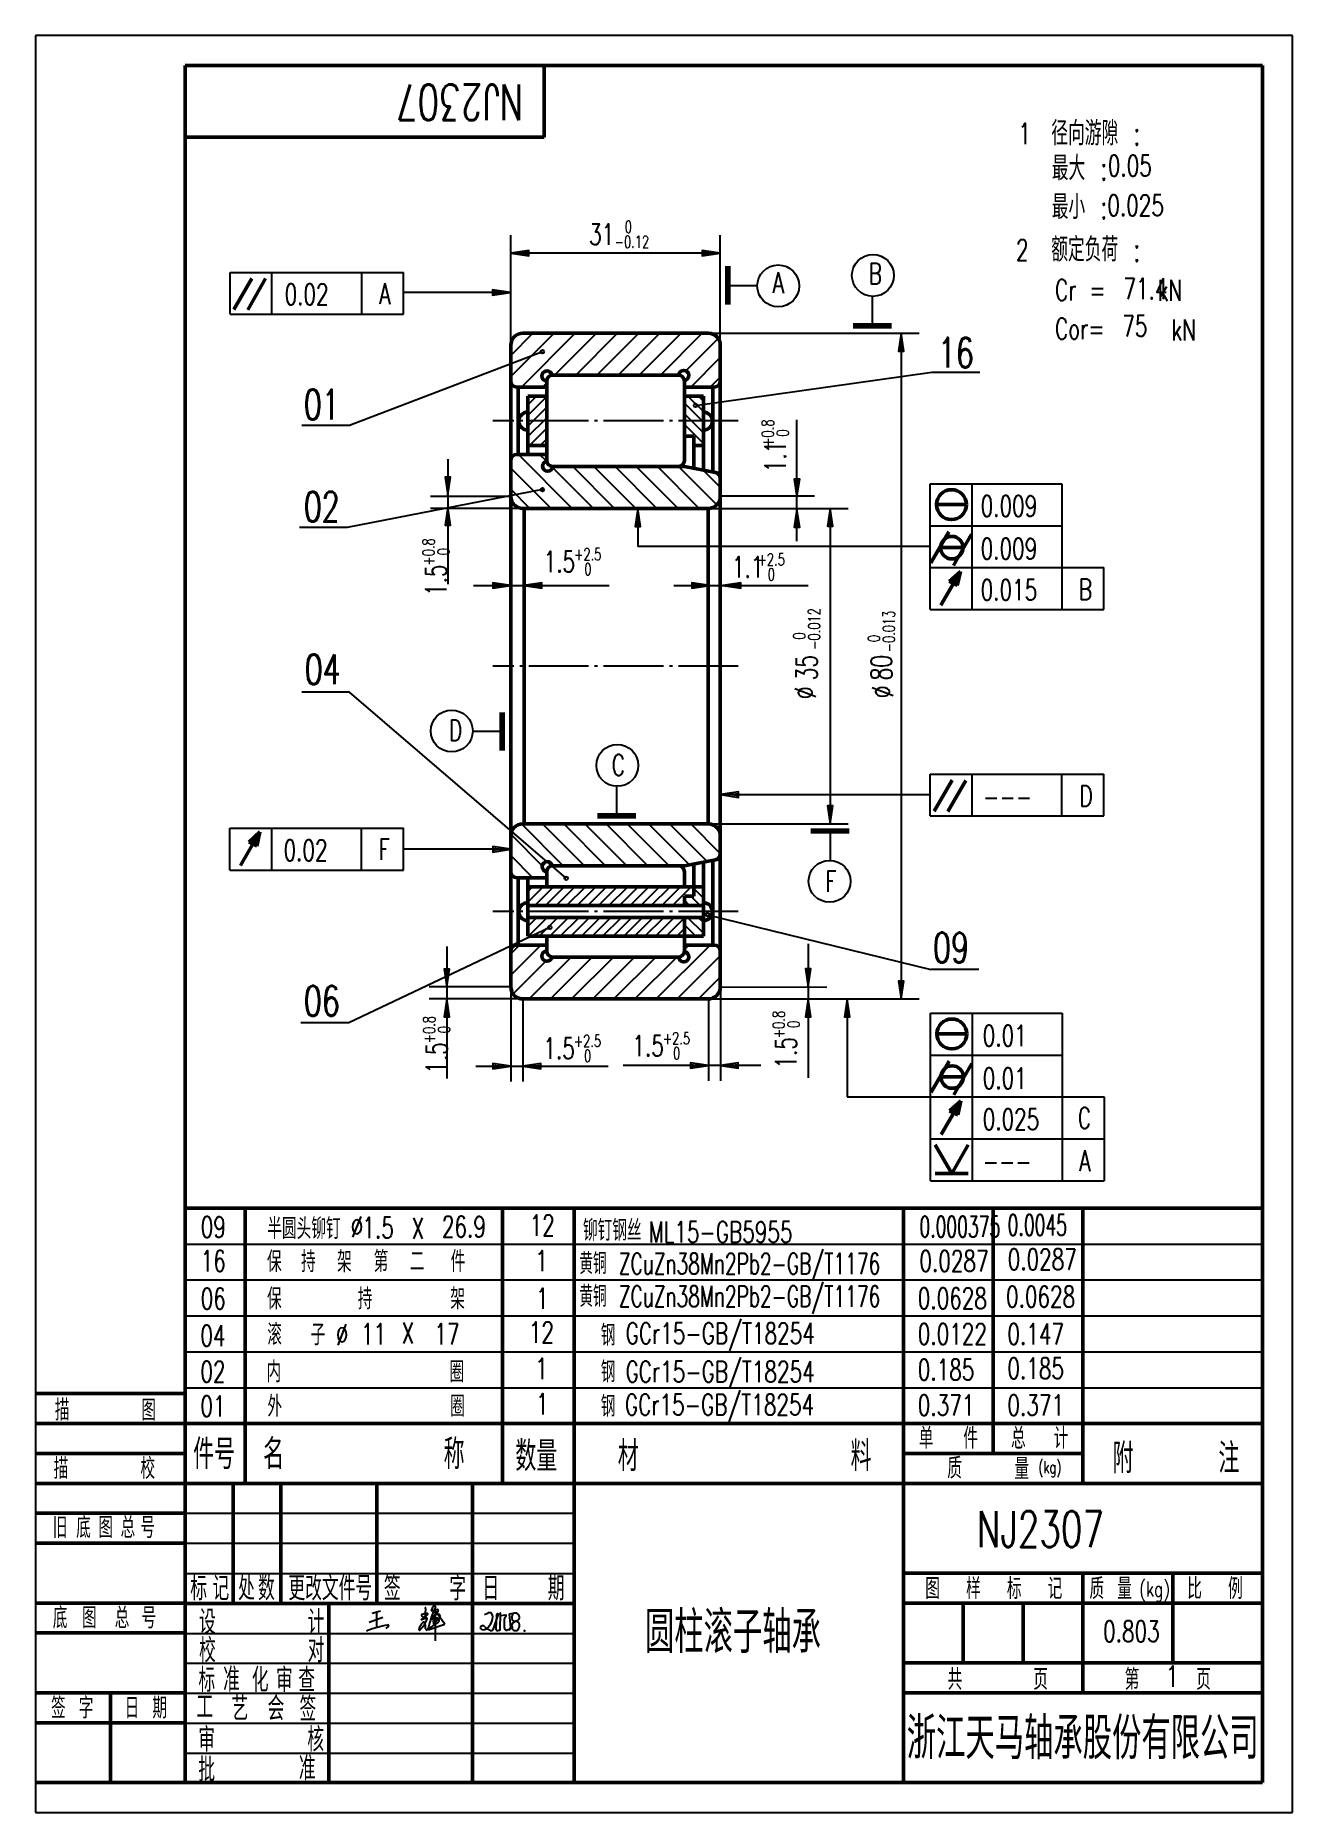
# Model space of a CAD drawing. Extents: x 0 to 210, y 0 to 297.
import ezdxf
from ezdxf.enums import TextEntityAlignment as Align

# ---------------------------------------------------------------- set-up
doc = ezdxf.new("R2010")
doc.units = 0
doc.header["$MEASUREMENT"] = 0
doc.linetypes.add('CENTER', pattern=[12.5, 10, -1, 0.5, -1])
doc.layers.get('0').update_dxf_attribs({"linetype": 'CONTINUOUS'})
doc.layers.get('DEFPOINTS').update_dxf_attribs({"linetype": 'CONTINUOUS'})
doc.layers.add('1', color=7, linetype='CONTINUOUS', lineweight=50)
doc.layers.add('粗实线', color=7, linetype='CONTINUOUS', lineweight=50)
for name, color, linetype in [('2', 7, 'CONTINUOUS'), ('3', 7, 'CENTER'), ('90', 7, 'CONTINUOUS'), ('文字', 7, 'CONTINUOUS')]:
    doc.layers.add(name, color=color, linetype=linetype)
doc.styles.add('HZ', font='txt.shx', dxfattribs={"width": 0.7, "bigfont": 'HZTXT.shx'})
doc.dimstyles.get("Standard").update_dxf_attribs({"dimtxt": 0.18, "dimasz": 0.18, "dimexe": 0.18, "dimexo": 0.0625, "dimgap": 0.09, "dimtad": 0, "dimtih": 1, "dimtoh": 1, "dimdec": 4, "dimzin": 0, "dimdsep": 46, "dimtxsty": 'Standard', "dimcen": 0.09, "dimadec": 0, "dimazin": 0, "dimtfac": 1, "dimtdec": 4, "dimtofl": 0, "dimtmove": 0, "dimatfit": 3, "dimfxl": 0, "dimtolj": 1, "dimtzin": 0, "dimarcsym": 0})

# ---------------------------------------------------------------- blocks, each defined once
blk = doc.blocks.new('BLK', base_point=(1, 0))
for points in [[(0, 0), (1, 0), (0, 0.15), (0, -0.15), (1, 0)], [(0, 0.07), (0.5, 0), (0, -0.07)]]:
    blk.add_lwpolyline(points)
blk = doc.blocks.new('*D4')
at = {"color": 0, "linetype": 'ByBlock'}
for p, q in [((112.4, 247.24), (147.61, 247.24)), ((144.61, 244.24), (144.61, 138.97)), ((112.42, 135.97), (147.61, 135.97))]:
    blk.add_line(p, q, dxfattribs=at)
at = {"layer": 'DEFPOINTS', "color": 0, "linetype": 'ByBlock'}
for p in [(112.4, 247.24), (112.42, 135.97), (144.61, 135.97)]:
    blk.add_point(p, dxfattribs=at)
at = {"color": 0, "linetype": 'ByBlock', "xscale": 3, "yscale": 3, "zscale": 3}
for p, rotation in [((144.61, 247.24), 90), ((144.61, 135.97), 270)]:
    blk.add_blockref('BLK', p, dxfattribs=dict(at, rotation=rotation))
blk = doc.blocks.new('*D2')
at = {"color": 0, "linetype": 'ByBlock'}
for p, q in [((112.4, 214.97), (135.75, 214.97)), ((132.75, 211.97), (132.75, 165.24)), ((112.4, 162.24), (135.75, 162.24))]:
    blk.add_line(p, q, dxfattribs=at)
at = {"layer": 'DEFPOINTS', "color": 0, "linetype": 'ByBlock'}
for p in [(112.4, 214.97), (112.4, 162.24), (132.75, 162.24)]:
    blk.add_point(p, dxfattribs=at)
at = {"color": 0, "linetype": 'ByBlock', "xscale": 3, "yscale": 3, "zscale": 3}
for p, rotation in [((132.75, 214.97), 90), ((132.75, 162.24), 270)]:
    blk.add_blockref('BLK', p, dxfattribs=dict(at, rotation=rotation))
blk = doc.blocks.new('*D3')
at = {"color": 0, "linetype": 'ByBlock'}
for p, q in [((79.4, 245.24), (79.4, 263.62)), ((114.4, 245.24), (114.4, 263.62)), ((111.4, 260.62), (82.4, 260.62))]:
    blk.add_line(p, q, dxfattribs=at)
at = {"layer": 'DEFPOINTS', "color": 0, "linetype": 'ByBlock'}
for p in [(79.4, 260.62), (79.4, 245.24), (114.4, 245.24)]:
    blk.add_point(p, dxfattribs=at)
at = {"color": 0, "linetype": 'ByBlock', "xscale": 3, "yscale": 3, "zscale": 3, "rotation": 180}
blk.add_blockref('BLK', (79.4, 260.62), dxfattribs=at)
at = {"color": 0, "linetype": 'ByBlock', "xscale": 3, "yscale": 3, "zscale": 3}
blk.add_blockref('BLK', (114.4, 260.62), dxfattribs=at)
blk = doc.blocks.new('A$C67A75576')
at = {"layer": '1'}
for centre, start, end in [((1.5, 1.5), 90, 270), ((30.85, 1.5), 270, 90)]:
    blk.add_arc(centre, 1.5, start, end, dxfattribs=at)

msp = doc.modelspace()

# ---------------------------------------------------------------- linework, layer by layer
for p, q in [((56.25239, 33.30824), (57.60787, 33.69614)), ((56.94042, 33.5674), (56.96532, 30.88434)), ((65.53326, 33.12282), (64.38089, 32.2234)), ((65.01744, 32.45374), (64.52356, 32.84861)), ((65.16933, 34.10059), (65.01744, 32.45374)), ((66.34515, 34.33799), (66.10761, 33.70888)), ((66.10761, 33.70888), (66.34515, 33.76823)), ((67.29346, 33.77072), (66.34941, 32.34408)), ((68.40533, 31.49683), (66.77183, 33.70449)), ((66.77183, 33.70449), (66.77379, 32.30241)), ((67.21856, 33.68004), (67.21856, 33.68004)), ((75.03202, 33.10241), (75.57424, 33.31917)), ((76.4583, 30.51039), (77.33584, 33.14146)), ((77.01955, 32.95608), (76.89179, 30.71252)), ((77.01955, 32.90136), (77.11081, 33.15672)), ((77.0743, 33.06552), (77.01955, 32.95608)), ((77.33584, 33.14146), (77.18958, 33.19018)), ((77.54883, 33.22968), (77.54883, 33.0108)), ((77.54883, 33.0108), (77.65834, 32.90136)), ((77.64009, 30.63956), (77.69484, 33.26616)), ((77.65834, 32.90136), (78.55264, 33.02904)), ((78.57089, 32.77368), (78.35188, 32.42711)), ((79.19143, 33.17496), (80.06259, 33.34928)), ((79.39219, 30.89492), (79.19143, 33.17496)), ((25, 29.93306), (89.99995, 29.93306)), ((55.30931, 30.33959), (55.44544, 30.3893)), ((55.75446, 31.82772), (58.04083, 32.66261)), ((58.97862, 31.13836), (58.50107, 30.76716)), ((64.38089, 32.2234), (65.24791, 32.54149)), ((65.74437, 30.57478), (68.40533, 31.49683)), ((66.34941, 32.34408), (66.28185, 32.31032)), ((66.77379, 32.30241), (66.77272, 28.66897)), ((78.29713, 32.13526), (78.27887, 31.25973)), ((79.26443, 30.6578), (79.39219, 30.89492)), ((79.63865, 31.08264), (79.61862, 30.84732)), ((79.8698, 31.82999), (80.20718, 32.00473)), ((80.0346, 31.83438), (79.8698, 31.83438)), ((79.88664, 31.70164), (79.8698, 31.82999)), ((80.18117, 31.94357), (80.20718, 32.00056)), ((81.54582, 30.49363), (81.81958, 30.32947)), ((25, 24.93306), (89.99995, 24.93306)), ((25, 19.93306), (89.99995, 19.93306)), ((25, 14.93306), (89.99995, 14.93306)), ((25, 9.93306), (89.99995, 9.93306))]:
    msp.add_line(p, q)
for centre, radius, start, end in [((64.61478, 32.96269), 0.14607, 108.9005078, 231.3566021), ((65.93555, 29.10515), 4.22345, 98.0146679, 108.9005078), ((65.01256, 34.07729), 0.15849, 8.4525573, 77.0172827), ((65.36952, 33.12519), 0.16376, 359.1714359, 98.0146679), ((84.67697, 26.35982), 19.57483, 155.9855785, 167.0616906), ((67.58282, 31.36326), 1.84234, 97.9202994, 142.0603178), ((66.61833, 34.21483), 0.29965, 104.5678325, 155.7329048), ((65.78256, 36.71279), 2.99782, 280.8166613, 287.7523891), ((66.6425, 34.37688), 0.16213, 341.7540804, 127.8769993), ((66.33086, 36.41354), 2.58187, 278.1438691, 288.0077035), ((67.15209, 33.81211), 0.14785, 296.7181922, 98.9713927), ((67.18088, 32.76447), 0.44869, 315.4460481, 70.7292572), ((75.83847, 32.84384), 0.54383, 16.1691007, 119.0694681), ((74.43716, 32.6786), 1.94953, 332.460007, 9.3488615), ((77.16013, 33.10178), 0.09318, 71.5750642, 202.902758), ((77.5646, 33.26535), 0.039, 246.154342, 1.1941956), ((77.64921, 33.26712), 0.04564, 358.8058044, 181.1941956), ((78.56223, 32.96189), 0.06783, 339.2267202, 98.1253977), ((80.61717, 32.18239), 2.12999, 159.2267202, 163.8830539), ((80.371, 32.60257), 0.81759, 126.6989745, 249.9814717), ((80.18718, 32.50462), 0.81279, 70.3740262, 112.022584), ((80.06105, 32.58712), 0.79113, 341.2844619, 59.7018298), ((63.55492, 8.07236), 23.74467, 101.5909492, 109.9700076), ((58.87394, 31.22818), 0.13793, 319.371577, 130.6622652), ((66.4034, 30.01568), 2.42292, 137.0124048, 164.1275062), ((63.71499, 30.60448), 0.36541, 348.9199235, 11.6616905), ((64.13681, 30.53318), 0.06322, 179.0259282, 317.3946354), ((61.34162, 33.7492), 4.3238, 311.0887327, 341.1893868), ((64.84242, 31.54119), 0.24637, 50.3483882, 149.0956111), ((62.58744, 30.82861), 2.57541, 357.3547718, 20.5080306), ((65.47605, 30.7581), 0.31961, 188.7008982, 224.456308), ((65.29933, 32.40135), 0.14927, 25.1165159, 110.1466896), ((65.35815, 30.64242), 0.15444, 224.456308, 309.5217625), ((65.3175, 32.40987), 0.1292, 334.8834841, 25.1165159), ((65.1786, 30.86007), 0.4366, 309.5217625, 344.3994333), ((78.74901, 13.03154), 21.95004, 121.6827134, 126.7739565), ((65.70067, 30.67921), 0.11321, 215.420078, 292.7068906), ((66.22686, 32.42036), 0.12301, 142.0603178, 296.5518119), ((66.95664, 31.81712), 0.55875, 146.2303749, 188.9941729), ((66.5592, 31.83381), 0.18621, 213.9675398, 354.8577194), ((67.06243, 31.87625), 0.62325, 92.3396666, 156.205066), ((42.34626, 61.74249), 38.611, 309.1906386, 310.6533732), ((67.01367, 32.07788), 0.42174, 299.3725836, 86.8302727), ((74.72877, 30.76689), 0.43642, 39.2816282, 162.217783), ((74.71849, 30.99032), 0.41519, 192.5394353, 247.1048652), ((74.85837, 31.32154), 0.77474, 247.1048652, 312.8995645), ((77.02102, 33.01792), 2.77837, 225.2955946, 244.4912331), ((72.80782, 33.52822), 3.78708, 312.8995645, 332.460007), ((76.14141, 30.9575), 0.54802, 234.6730877, 305.3269123), ((77.17444, 30.69642), 0.28311, 176.7408638, 283.0907307), ((62.69795, 92.95106), 64.19874, 283.0907307, 283.3751901), ((77.52048, 30.61286), 0.12255, 283.3751901, 12.5835602), ((79.63161, 31.23153), 1.35303, 178.8058266, 208.5522016), ((78.69184, 32.21227), 0.40216, 147.7091488, 191.0392829), ((78.68292, 30.71531), 0.27298, 208.5522016, 288.9694749), ((79.42965, 28.54287), 2.02421, 97.8002648, 108.9694749), ((79.13754, 30.67526), 0.12809, 277.8002648, 352.1658628), ((80.29128, 31.2233), 0.68974, 41.1882349, 195.3508845), ((80.14553, 30.91615), 0.53352, 161.8165184, 240.4493659), ((80.18718, 31.20551), 0.81279, 247.977416, 289.6259738), ((80.17866, 32.77503), 0.77083, 272.1199671, 325.0328892), ((79.81541, 31.29071), 1.06748, 307.1571451, 21.2451227)]:
    msp.add_arc(centre, radius, start, end)
at = {"layer": '1'}
for p, q in [((25, 292), (25, 5)), ((205, 292), (25, 292)), ((85, 280), (85, 292)), ((205, 5), (205, 292)), ((25, 280), (85, 280)), ((115.50856, 252.0402), (115.50856, 258.4402)), ((115.80856, 252.0402), (115.80856, 258.4402)), ((33.13615, 251.21145), (36.13615, 256.4076)), ((35.44561, 251.17109), (38.44561, 256.36725)), ((112.40409, 247.23661), (81.40409, 247.23661)), ((143.01981, 248.62944), (136.61981, 248.62944)), ((143.01981, 248.32944), (136.61981, 248.32944)), ((79.40415, 245.25121), (79.40415, 137.97443)), ((114.40415, 245.23661), (114.40415, 137.97449)), ((80.40409, 238.23661), (85.40409, 238.23661)), ((80.65749, 226.97443), (80.65749, 238.23661)), ((85.40409, 239.23661), (85.40409, 225.97443)), ((107.40409, 240.23661), (86.40409, 240.23661)), ((108.40409, 225.97443), (108.40409, 239.23661)), ((113.40409, 238.23661), (108.40409, 238.23661)), ((113.15069, 238.23661), (113.15069, 224.07364)), ((82.2306, 236.73661), (82.2306, 226.97443)), ((82.2306, 236.73661), (85.40409, 236.73661)), ((108.40409, 236.73661), (111.57758, 236.73661)), ((111.57758, 236.73661), (111.57758, 224.37218)), ((108.40409, 230.04894), (109.97519, 230.04894)), ((109.97519, 230.04894), (109.97519, 224.67627)), ((85.40409, 226.97443), (80.39735, 226.97443)), ((82.2306, 228.47443), (85.40409, 228.47443)), ((109.97519, 228.47443), (111.57758, 228.47443)), ((108.40409, 224.97443), (86.40409, 224.97443)), ((108.40409, 224.97443), (113.59054, 223.99017)), ((112.40409, 217.97443), (81.40409, 217.97443)), ((81.64494, 217.97443), (81.64494, 165.23661)), ((112.40415, 217.97443), (112.40415, 165.23661)), ((150.49489, 218.59371), (155.49489, 218.59371)), ((150.64608, 218.59371), (150.64608, 218.59371)), ((149.5826, 208.85806), (152.5826, 214.05421)), ((151.29159, 211.42702), (155.02953, 211.42702)), ((153.36322, 208.44239), (156.36322, 213.63854)), ((151.26157, 201.79399), (154.51157, 207.42316)), ((154.51157, 207.42316), (152.62612, 205.7234)), ((152.62612, 205.7234), (154.00872, 205.06458)), ((153.90364, 206.40498), (153.04797, 205.56499)), ((153.93366, 206.44072), (153.67846, 205.26117)), ((154.51157, 207.42316), (154.00872, 205.06458)), ((77.81161, 183.87354), (77.81161, 177.47354)), ((78.11161, 183.87354), (78.11161, 177.47354)), ((150.12555, 167.34287), (153.12555, 172.53903)), ((152.43501, 167.30252), (155.43501, 172.49867)), ((100.31127, 166.73644), (93.91127, 166.73644)), ((100.31127, 166.43644), (93.91127, 166.43644)), ((34.24431, 158.25185), (37.49431, 163.88101)), ((37.49431, 163.88101), (35.60886, 162.18125)), ((37.49431, 163.88101), (36.99146, 161.52243)), ((112.40409, 165.23661), (81.40409, 165.23661)), ((129.54931, 164.20577), (135.94931, 164.20577)), ((129.54931, 163.90577), (135.94931, 163.90577)), ((35.60886, 162.18125), (36.99146, 161.52243)), ((36.88638, 162.86283), (36.03071, 162.02285)), ((36.9164, 162.89858), (36.6612, 161.71902)), ((108.40409, 158.23661), (86.40409, 158.23661)), ((108.40409, 158.23661), (113.59054, 159.22087)), ((109.97519, 153.1621), (109.97519, 158.53476)), ((111.57758, 146.47443), (111.57758, 158.83886)), ((113.15069, 144.97443), (113.15069, 159.1374)), ((85.40409, 156.23661), (80.40993, 156.23661)), ((80.65749, 156.23661), (80.65749, 144.97443)), ((82.2306, 146.47443), (82.2306, 156.23661)), ((82.2306, 154.73661), (111.57758, 154.73661)), ((85.40409, 154.73661), (85.40409, 157.23661)), ((108.40409, 157.23661), (108.40409, 154.73661)), ((111.57758, 151.60552), (82.2306, 151.60552)), ((108.40409, 153.1621), (108.40409, 151.60552)), ((108.40409, 153.1621), (109.97519, 153.1621)), ((111.57758, 149.60552), (82.2306, 149.60552)), ((108.40409, 149.60552), (108.40409, 143.86419)), ((82.2306, 146.47443), (111.57758, 146.47443)), ((85.40409, 143.97443), (85.40409, 146.47443)), ((80.40409, 144.97443), (85.40409, 144.97443)), ((107.40409, 142.97443), (86.40409, 142.97443)), ((113.40409, 144.97443), (108.40409, 144.97443)), ((112.40409, 135.97443), (81.40409, 135.97443)), ((150.55666, 130.11796), (155.55666, 130.11796)), ((150.70785, 130.11796), (150.70785, 130.11796)), ((149.64437, 120.38231), (152.64437, 125.57846)), ((153.42498, 119.96664), (156.42498, 125.16279)), ((151.35336, 122.95127), (155.09129, 122.95127)), ((151.32333, 113.31824), (154.57333, 118.94741)), ((154.57333, 118.94741), (152.68789, 117.24765)), ((154.57333, 118.94741), (154.07049, 116.58882)), ((152.68789, 117.24765), (154.07049, 116.58882)), ((153.96541, 117.92923), (153.10974, 117.08924)), ((153.99543, 117.96497), (153.74023, 116.78542)), ((151.32333, 113.31824), (151.32333, 113.31824)), ((153.08256, 106.81866), (150.33256, 111.5818)), ((153.08256, 106.81866), (155.83256, 111.5818)), ((150.33256, 106.81866), (155.83256, 106.81866)), ((25, 101), (205, 101)), ((35, 101), (35, 55)), ((78, 101), (78, 55)), ((90, 101), (90, 55)), ((145, 101), (145, 5)), ((160, 101), (160, 60)), ((175, 101), (175, 55)), ((0, 70), (25, 70)), ((0, 65), (25, 65)), ((25, 65), (205, 65)), ((0, 60), (25, 60)), ((145, 60), (175, 60)), ((0, 55), (25, 55)), ((25, 55), (205, 55)), ((33, 55), (33, 35)), ((41, 55), (41, 34.93306)), ((57, 55), (57, 35)), ((73, 55), (73, 35)), ((89.9811, 55), (89.9811, 5)), ((0, 50), (25, 50)), ((0, 45), (25, 45)), ((145, 40), (205, 40)), ((175, 40), (175, 20)), ((190, 40), (190, 25)), ((0, 35), (25, 35)), ((145, 35), (205, 35)), ((155, 35), (155, 25)), ((165, 35), (165, 25)), ((0, 30), (25, 30)), ((145, 25), (205, 25)), ((0, 20), (25, 20)), ((12.5, 20), (12.5, 5)), ((145, 20), (205, 20)), ((0, 15), (25, 15)), ((0, 5), (205, 5))]:
    msp.add_line(p, q, dxfattribs=at)
for centre, radius in [((153.03296, 218.59371), 2.5), ((153.10051, 211.40021), 1.87837), ((153.09473, 130.11796), 2.5), ((153.16228, 122.92446), 1.87837)]:
    msp.add_circle(centre, radius, dxfattribs=at)
for centre, radius, start, end in [((81.40409, 245.23661), 2, 90, 180), ((112.40409, 245.23661), 2, 0, 90), ((85.44986, 240.08335), 0.84797, 6.1570829, 266.9060508), ((108.30712, 240.18926), 0.84797, 276.1570829, 176.9060508), ((80.40409, 239.23661), 1, 180, 270), ((86.40409, 239.23661), 1, 90, 180), ((107.40409, 239.23661), 1, 0, 90), ((113.40409, 239.23661), 1, 270, 0), ((80.39735, 225.97443), 1, 90, 180), ((85.55736, 225.02019), 0.84797, 96.1570829, 356.9060508), ((86.40409, 225.97443), 1, 180, 270), ((107.40409, 225.97443), 1, 270, 0), ((113.40409, 223.0077), 1, 0, 79.2544537), ((81.40409, 219.97443), 2, 180, 270), ((112.40409, 219.97443), 2, 270, 0), ((81.40409, 163.23661), 2, 90, 180), ((112.40409, 163.23661), 2, 0, 90), ((85.49504, 158.07969), 0.84797, 3.0939492, 263.8429171), ((86.40409, 157.23661), 1, 90, 180), ((107.40409, 157.23661), 1, 0, 90), ((113.40409, 160.20333), 1, 280.7455463, 360), ((80.40993, 157.23661), 1, 180, 270), ((80.40409, 143.97443), 1, 90, 180), ((85.44986, 143.12769), 0.84797, 93.0939492, 353.8429171), ((86.40409, 143.97443), 1, 180, 270), ((107.40409, 143.97443), 1, 270, 0), ((108.30712, 143.02178), 0.84797, 183.0939492, 83.8429171), ((113.40409, 143.97443), 1, 0, 90), ((81.40409, 137.97443), 2, 180, 270), ((112.40409, 137.97443), 2, 270, 0)]:
    msp.add_arc(centre, radius, start, end, dxfattribs=at)
at = {"layer": '2'}
for p, q in [((0, 297), (0, 0)), ((210, 297), (0, 297)), ((210, 0), (210, 297)), ((32.48829, 250.42047), (32.48829, 257.42047)), ((32.48829, 257.42047), (61.48829, 257.42047)), ((39.48829, 250.42047), (39.48829, 257.42047)), ((54.48829, 250.42047), (54.48829, 257.42047)), ((61.48829, 250.42047), (61.48829, 257.42047)), ((76.47241, 254.04849), (61.48829, 254.04849)), ((115.50856, 255.2402), (120.50856, 255.2402)), ((139.81981, 248.32944), (139.81981, 253.32944)), ((32.48829, 250.42047), (61.48829, 250.42047)), ((79.40409, 243.53121), (83.10949, 247.23661)), ((79.40415, 239.99573), (86.64502, 247.23661)), ((81.18056, 238.23661), (90.18056, 247.23661)), ((86.71609, 240.23661), (93.71609, 247.23661)), ((90.25162, 240.23661), (97.25162, 247.23661)), ((93.78716, 240.23661), (100.78716, 247.23661)), ((97.32269, 240.23661), (104.32269, 247.23661)), ((100.85822, 240.23661), (107.85822, 247.23661)), ((104.39376, 240.23661), (111.39376, 247.23661)), ((84.6815, 244.14738), (52.48122, 231.79781)), ((108.65519, 240.9625), (114.05631, 246.36363)), ((109.46483, 238.23661), (114.40409, 243.17588)), ((110.26159, 235.17729), (149.75761, 240.73883)), ((149.75761, 240.73883), (157.75761, 240.73883)), ((84.71609, 238.23661), (85.40409, 238.92461)), ((112.78357, 238.26832), (114.40415, 239.8848)), ((82.2306, 235.25856), (83.70865, 236.73661)), ((82.2306, 233.49079), (85.40409, 236.66428)), ((82.2306, 231.72303), (85.40409, 234.89652)), ((111.57758, 232.36921), (108.40409, 235.5427)), ((111.57758, 234.13697), (108.97795, 236.73661)), ((111.57758, 235.90474), (110.74571, 236.73661)), ((52.48122, 231.79781), (44.48122, 231.79781)), ((82.2306, 229.95526), (85.40409, 233.12875)), ((111.57758, 230.60144), (108.40409, 233.77493)), ((111.57758, 228.83367), (108.40409, 232.00716)), ((82.51754, 228.47443), (85.40409, 231.36098)), ((84.2853, 228.47443), (85.40409, 229.59322)), ((89.67671, 217.97443), (80.67671, 226.97443)), ((85.34542, 225.84125), (84.21225, 226.97443)), ((86.14118, 217.97443), (79.40415, 224.71146)), ((93.21225, 217.97443), (86.37842, 224.80826)), ((96.74778, 217.97443), (89.74778, 224.97443)), ((100.28331, 217.97443), (93.28331, 224.97443)), ((103.81885, 217.97443), (96.81885, 224.97443)), ((107.35438, 217.97443), (100.35438, 224.97443)), ((110.88992, 217.97443), (103.88992, 224.97443)), ((113.82894, 218.57093), (107.56108, 224.83879)), ((114.40409, 221.53132), (111.55987, 224.37554)), ((84.6815, 221.09579), (52.09091, 214.75122)), ((82.60564, 217.97443), (79.40409, 221.17598)), ((149.49017, 222.06124), (171.49017, 222.06124)), ((149.49017, 201.06124), (149.49017, 222.06124)), ((156.49017, 201.06124), (156.49017, 222.06124)), ((171.49017, 222.06124), (171.49017, 201.06124)), ((52.09091, 214.75122), (44.09091, 214.75122)), ((100.60901, 215.16478), (100.60901, 211.60574)), ((149.49017, 215.06124), (171.49017, 215.06124)), ((149.49017, 211.60574), (100.60901, 211.60574)), ((149.49017, 208.06124), (178.49017, 208.06124)), ((178.49017, 201.06124), (178.49017, 208.06124)), ((149.49017, 201.06124), (178.49017, 201.06124)), ((52.48122, 187.26069), (44.48122, 187.26069)), ((88.65802, 156.13334), (52.48122, 187.26069)), ((78.11161, 180.67354), (73.11161, 180.67354)), ((149.47769, 173.55189), (178.47769, 173.55189)), ((149.47769, 166.55189), (149.47769, 173.55189)), ((156.47769, 166.55189), (156.47769, 173.55189)), ((171.47769, 166.55189), (171.47769, 173.55189)), ((178.47769, 166.55189), (178.47769, 173.55189)), ((97.11127, 166.43644), (97.11127, 171.43644)), ((117.43638, 170.11807), (149.47769, 170.11807)), ((149.47769, 166.55189), (178.47769, 166.55189)), ((32.47291, 157.51909), (32.47291, 164.51909)), ((32.47291, 164.51909), (61.47291, 164.51909)), ((39.47291, 157.51909), (39.47291, 164.51909)), ((54.47291, 157.51909), (54.47291, 164.51909)), ((61.47291, 157.51909), (61.47291, 164.51909)), ((88.1797, 158.23661), (81.19107, 165.22523)), ((91.71523, 158.23661), (84.71523, 165.23661)), ((95.25076, 158.23661), (88.25076, 165.23661)), ((98.7863, 158.23661), (91.7863, 165.23661)), ((102.32183, 158.23661), (95.32183, 165.23661)), ((105.85737, 158.23661), (98.85737, 165.23661)), ((109.23518, 158.39433), (102.3929, 165.23661)), ((112.20678, 158.95827), (105.92843, 165.23661)), ((114.40415, 160.29643), (109.46397, 165.23661)), ((132.74931, 164.20577), (132.74931, 159.20577)), ((76.54747, 160.98288), (61.48829, 160.98288)), ((84.65905, 158.22172), (79.66191, 163.21886)), ((32.47291, 157.51909), (61.47291, 157.51909)), ((83.10863, 156.23661), (79.40415, 159.94109)), ((82.2306, 152.17351), (84.7937, 154.73661)), ((82.2306, 153.94128), (83.02593, 154.73661)), ((83.43037, 151.60552), (86.56146, 154.73661)), ((85.19814, 151.60552), (88.32923, 154.73661)), ((86.96591, 151.60552), (90.097, 154.73661)), ((88.73367, 151.60552), (91.86477, 154.73661)), ((90.50144, 151.60552), (93.63253, 154.73661)), ((92.26921, 151.60552), (95.4003, 154.73661)), ((94.03697, 151.60552), (97.16807, 154.73661)), ((95.80474, 151.60552), (98.93583, 154.73661)), ((97.57251, 151.60552), (100.7036, 154.73661)), ((99.34028, 151.60552), (102.47137, 154.73661)), ((101.10804, 151.60552), (104.23913, 154.73661)), ((102.87581, 151.60552), (106.0069, 154.73661)), ((104.64358, 151.60552), (107.77467, 154.73661)), ((106.41134, 151.60552), (109.54244, 154.73661)), ((109.25622, 151.60552), (108.40409, 152.45765)), ((111.02399, 151.60552), (109.46741, 153.1621)), ((111.57758, 152.81969), (109.97519, 154.42209)), ((82.2306, 148.10245), (83.73367, 149.60552)), ((82.37035, 146.47443), (85.50144, 149.60552)), ((84.13812, 146.47443), (87.26921, 149.60552)), ((85.90588, 146.47443), (89.03697, 149.60552)), ((87.67365, 146.47443), (90.80474, 149.60552)), ((89.44142, 146.47443), (92.57251, 149.60552)), ((91.20918, 146.47443), (94.34028, 149.60552)), ((92.97695, 146.47443), (96.10804, 149.60552)), ((94.74472, 146.47443), (97.87581, 149.60552)), ((96.51248, 146.47443), (99.64358, 149.60552)), ((98.28025, 146.47443), (101.41134, 149.60552)), ((100.04802, 146.47443), (103.17911, 149.60552)), ((101.81579, 146.47443), (104.94688, 149.60552)), ((103.58355, 146.47443), (106.71464, 149.60552)), ((105.35132, 146.47443), (108.40409, 149.5272)), ((111.57758, 146.98086), (108.95292, 149.60552)), ((111.57758, 148.74863), (110.72069, 149.60552)), ((112.28818, 150.05153), (149.60749, 140.88401)), ((85.92748, 147.92476), (52.34611, 131.96586)), ((107.11909, 146.47443), (108.40409, 147.75943)), ((110.31625, 146.47443), (108.40409, 148.38658)), ((79.40415, 143.50822), (80.87035, 144.97443)), ((79.40415, 139.97269), (84.40588, 144.97443)), ((82.47695, 135.97443), (89.47695, 142.97443)), ((86.01248, 135.97443), (93.01248, 142.97443)), ((89.54802, 135.97443), (96.54802, 142.97443)), ((93.08355, 135.97443), (100.08355, 142.97443)), ((96.61909, 135.97443), (103.61909, 142.97443)), ((100.15462, 135.97443), (107.15462, 142.97443)), ((103.69015, 135.97443), (112.69015, 144.97443)), ((107.22569, 135.97443), (114.40415, 143.15288)), ((108.40409, 144.2239), (109.15462, 144.97443)), ((79.77759, 136.8106), (85.26672, 142.29973)), ((110.76122, 135.97443), (114.40415, 139.61735)), ((157.60749, 140.88401), (149.60749, 140.88401)), ((114.40415, 137.97449), (132.20883, 137.96962)), ((135.62501, 135.96236), (135.62501, 119.58549)), ((135.62501, 135.96236), (135.62501, 135.96236)), ((52.34611, 131.96586), (44.34611, 131.96586)), ((149.55194, 133.58549), (171.55194, 133.58549)), ((149.55194, 105.58549), (149.55194, 133.58549)), ((156.55194, 105.58549), (156.55194, 133.58549)), ((171.55194, 133.58549), (171.55194, 105.58549)), ((149.55194, 126.58549), (171.55194, 126.58549)), ((135.62501, 119.58549), (178.55194, 119.58549)), ((178.55194, 119.58549), (178.55194, 105.58549)), ((149.55194, 112.58549), (178.55194, 112.58549)), ((149.55194, 105.58549), (178.55194, 105.58549)), ((25, 95), (205, 95)), ((25, 89), (205, 89)), ((25, 83), (205, 83)), ((25, 77), (205, 77)), ((25, 71), (205, 71)), ((25, 50), (89.9811, 50)), ((25, 45), (89.9811, 45)), ((25, 39.93306), (89.99995, 39.93306)), ((0, 0), (210, 0))]:
    msp.add_line(p, q, dxfattribs=at)
at = {"layer": '2', "linetype": 'ByBlock'}
for p, q in [((127.22074, 212.4636), (127.22074, 232.7546)), ((68.87409, 226.18932), (68.87409, 205.27904)), ((79.40415, 219.97443), (65.97681, 219.97443)), ((114.44988, 220.05922), (130.11801, 220.05922)), ((81.64494, 217.97443), (65.97681, 217.97443)), ((73.18247, 205.06894), (95.85027, 205.06894)), ((106.65876, 205.06894), (129.10139, 205.06894)), ((68.73809, 144.72525), (68.73809, 122.68903)), ((129.08334, 145.17205), (129.08334, 122.76625)), ((79.40415, 137.97443), (65.73809, 137.97443)), ((79.40415, 137.97443), (79.40415, 122.18861)), ((114.41734, 137.97448), (114.41734, 122.29488)), ((81.40409, 135.97443), (65.73809, 135.97443)), ((81.40409, 135.97443), (81.40409, 122.18861)), ((112.41739, 135.97447), (112.41739, 122.29488)), ((121.17516, 124.8284), (98.17711, 124.8284)), ((73.55777, 124.72213), (95.65223, 124.72213))]:
    msp.add_line(p, q, dxfattribs=at)
at = {"layer": '2'}
for centre, radius in [((124.08297, 255.15013), 3.5), ((139.90988, 256.90385), 3.5), ((84.6815, 244.14738), 0.3), ((110.26159, 235.17729), 0.3), ((84.6815, 221.09579), 0.3), ((69.5372, 180.76361), 3.5), ((97.20134, 175.01084), 3.5), ((132.65924, 155.63136), 3.5), ((88.65802, 156.13334), 0.3), ((112.28818, 150.05153), 0.3), ((85.92748, 147.92476), 0.3)]:
    msp.add_circle(centre, radius, dxfattribs=at)
at = {"layer": '3'}
for p, q in [((117.40409, 232.60552), (76.40409, 232.60552)), ((117.40415, 191.60552), (76.40415, 191.60552)), ((117.40409, 150.60552), (76.40409, 150.60552))]:
    msp.add_line(p, q, dxfattribs=at)
at = {"layer": '粗实线', "lineweight": 50}
for p, q in [((25, 34.93306), (89.99995, 34.93306)), ((48.99995, 4.93306), (48.99995, 34.93306)), ((73, 4.93306), (73, 34.93306))]:
    msp.add_line(p, q, dxfattribs=at)

# ---------------------------------------------------------------- block references
at = {"layer": '2', "xscale": 3, "yscale": 3, "zscale": 3}
for p in [(79.35438, 254.04849), (79.39735, 160.98288)]:
    msp.add_blockref('BLK', p, dxfattribs=at)
at = {"layer": '2'}
for p in [(80.73232, 231.05366), (80.73021, 149.0596)]:
    msp.add_blockref('A$C67A75576', p, dxfattribs=at)
at = {"layer": '2', "linetype": 'ByBlock', "xscale": 3, "yscale": 3, "zscale": 3}
for p, rotation in [((68.87409, 220.18889), 270), ((127.22074, 219.84475), 270), ((68.87409, 218.18889), 90), ((127.22074, 217.84475), 90), ((81.60564, 205.06894), 180), ((114.85676, 205.06894), 180), ((68.73809, 137.97443), 270), ((129.08334, 137.98393), 270), ((68.73809, 135.97443), 90), ((129.08334, 135.98393), 90), ((81.40409, 124.72213), 180), ((114.41734, 124.8284), 180)]:
    msp.add_blockref('BLK', p, dxfattribs=dict(at, rotation=rotation))
at = {"layer": '2', "xscale": 3, "yscale": 3, "zscale": 3}
for p, rotation in [((100.60901, 217.93244), 90), ((114.43487, 170.11807), 180), ((135.62501, 135.96236), 90)]:
    msp.add_blockref('BLK', p, dxfattribs=dict(at, rotation=rotation))
at = {"layer": '2', "linetype": 'ByBlock', "xscale": 3, "yscale": 3, "zscale": 3}
for p in [(79.40409, 205.06894), (112.65521, 205.06894), (79.40415, 124.72213), (112.41739, 124.8284)]:
    msp.add_blockref('BLK', p, dxfattribs=at)

# ---------------------------------------------------------------- texts
at = {"layer": '2', "style": 'HZ', "width": 0.7}
for s, height, p in [('1', 3.5, (164.1973, 278.86129)), ('径向游隙 :', 4, (169.6973, 278.65593)), ('最大 :', 4, (169.77718, 272.81826)), ('最小 :', 4, (169.77718, 266.34207)), ('2', 3.5, (163.7973, 259.39324)), ('额定负荷 :', 4, (169.6973, 259.22736)), ('B', 3.5, (139.18931, 255.46038)), ('A', 3.5, (57.40786, 252.10044)), ('Cr =', 3.5, (170.32883, 252.74059)), ('   kN', 3.5, (180.35135, 252.65313)), ('Cor=', 3.5, (170.32883, 246.2644)), ('    kN', 3.5, (180.29125, 246.04889)), ('16', 5, (150.7634, 241.48946)), ('01', 5, (44.81019, 232.83439)), ('02', 5, (44.81019, 215.75206)), ('B', 3.5, (174.28965, 202.70547)), ('04', 5, (44.97532, 188.56535)), ('D', 3.5, (69.06782, 179.12336)), ('C', 3.5, (96.2706, 173.33504)), ('D', 3.5, (174.39726, 168.12463)), ('F', 3.5, (57.31743, 159.21694)), ('F', 3.5, (131.93868, 153.8936)), ('09', 5, (149.95148, 142.06356)), ('06', 5, (44.84021, 133.14542)), ('C', 3.5, (174.14125, 114.32491)), ('A', 3.5, (174.35142, 107.21184)), ('09', 3.5, (27.59167, 96.11581)), ('半圆头铆钉', 3.5, (38.71983, 95.82575)), ('%%c', 3.5, (52.65193, 96.12891)), ('X', 3.5, (62.81217, 95.86043)), ('铆钉钢丝', 3.5, (91.46068, 95.53939)), ('ML15-GB5955', 3.5, (102.42281, 95.2476)), ('16', 3.5, (27.59167, 90.4325)), ('保', 3.5, (38.67037, 90.3074)), ('持', 3.5, (44.35984, 90.3074)), ('架', 3.5, (50.37956, 90.3074)), ('第', 3.5, (56.48936, 90.34314)), ('二', 3.5, (62.5241, 90.34314)), ('件', 3.5, (69.35447, 90.34314)), ('1', 3.5, (83.4773, 90.44885)), ('06', 3.5, (27.59167, 84.1058)), ('保', 3.5, (38.67037, 84.0952)), ('持', 3.5, (53.83228, 84.0952)), ('架', 3.5, (69.29442, 84.0952)), ('1', 3.5, (83.61729, 84.15711)), ('04', 3.5, (27.53162, 77.93995)), ('滚', 3.5, (38.7154, 78.13654)), ('子', 3.5, (45.96881, 78.09486)), ('%%c', 3.5, (50.16639, 78.10157)), ('X', 3.5, (61.15246, 78.36975)), ('钢', 3.5, (94.43917, 78.01144)), ('02', 3.5, (27.53162, 71.93495)), ('内', 3.5, (38.59531, 71.8992)), ('圈', 3.5, (69.15931, 71.8992)), ('1', 3.5, (83.4773, 72.41252)), ('钢', 3.5, (94.43917, 71.8992)), ('描', 3.5, (3.22753, 65.50101)), ('图', 3.5, (17.66888, 65.50101)), ('01', 3.5, (27.53162, 66.16228)), ('外', 3.5, (38.74543, 66.12653)), ('圈', 3.5, (69.27941, 66.12653)), ('1', 3.5, (83.61729, 66.54023)), ('钢', 3.5, (94.43917, 66.12653)), ('件号', 5, (26.33068, 57.38711)), ('名', 5, (38.02486, 57.38711)), ('称', 5, (68.18355, 57.38711)), ('数量', 5, (80.16295, 57.04754)), ('材', 5, (97.27639, 57.04754)), ('料', 5, (136.17194, 57.04754)), ('单', 3.5, (147.5809, 60.7828)), ('件', 3.5, (154.99672, 60.7828)), ('总', 3.5, (162.983, 60.7828)), ('计', 3.5, (170.1136, 60.7828)), ('描', 3.5, (3.03238, 55.74288)), ('校', 3.5, (17.51876, 55.74288)), ('质', 3.5, (152.32463, 55.7965)), ('量', 3.5, (163.55344, 55.68926)), ('附', 5, (179.94632, 56.70797)), ('注', 5, (197.63021, 56.70797)), ('(kg)', 2, (167.54658, 56.70797)), ('旧', 3.5, (2.88226, 45.85964)), ('底', 3.5, (6.78533, 45.85964)), ('图', 3.5, (10.49324, 45.85964)), ('总', 3.5, (14.20115, 45.85964)), ('号', 3.5, (17.51876, 45.85964)), ('图  样  标  记', 3.5, (148.64674, 35.65471)), ('质 量', 3.5, (176.08829, 35.65471)), ('比  例', 3.5, (192.42112, 35.65471)), ('底', 3.5, (2.88226, 30.75777)), ('图', 3.5, (7.7611, 30.75777)), ('总', 3.5, (13.22539, 30.75777)), ('号', 3.5, (17.71391, 30.75777)), ('圆柱滚子轴承', 7, (101.81867, 26.63996)), ('共     页', 3.5, (152.38467, 20.49923)), ('第    页', 3.5, (181.97291, 20.49923)), ('1', 3.5, (188.84928, 20.99808)), ('签 字', 3.5, (2.58203, 15.70952)), ('日 期', 3.5, (14.87668, 15.70952))]:
    msp.add_text(s, height=height, dxfattribs=at).set_placement(p)
msp.add_text('A', height=3.5, dxfattribs=at).set_placement((124.10246, 253.92339), align=Align.CENTER)
for p in [(130.34953, 186.10151), (143.27939, 186.24224)]:
    msp.add_text('%%c', height=3.5, rotation=90, dxfattribs=at).set_placement(p)
at = {"layer": '2', "style": 'HZ', "width": 0.688541}
msp.add_text('(kg)', height=2.5, dxfattribs=at).set_placement((184.3748, 36.08364), (189.53885, 36.08364), align=Align.FIT)
at = {"layer": '90', "style": 'HZ', "width": 0.7}
for s, height, rotation, p in [('NJ2307', 6, 180, (81.4827, 288.84054)), ('+0.8', 2, 90, (123.33041, 228.25511)), ('0', 2, 90, (125.83041, 229.95511)), ('1.1', 3.5, 90, (125.33041, 223.98844)), ('+0.8', 2, 90, (66.65384, 208.4093)), ('0', 2, 90, (69.15384, 210.1093)), ('1.5', 3.5, 90, (68.65384, 203.32597)), ('-0.012', 2, 90, (131.1031, 194.32723)), ('-0.013', 2, 90, (143.57789, 193.9189)), ('0', 2, 90, (128.6031, 196.02723)), ('0', 2, 90, (141.07789, 195.6189)), ('35', 3.5, 90, (130.6031, 189.2439)), ('80', 3.5, 90, (143.07789, 189.2439)), ('+0.8', 2, 90, (125.15644, 129.42317)), ('+0.8', 2, 90, (66.75587, 128.56223)), ('0', 2, 90, (69.25587, 130.26223)), ('0', 2, 90, (127.65644, 131.12317)), ('1.5', 3.5, 90, (68.75587, 123.4789)), ('1.5', 3.5, 90, (127.15644, 124.33984))]:
    msp.add_text(s, height=height, rotation=rotation, dxfattribs=at).set_placement(p)
at = {"layer": '90', "style": 'HZ'}
for s, height, width, p in [('0.05', 3.5, 0.7, (179.15609, 273.4864)), ('0.025', 3.5, 0.7, (179.07246, 266.89074)), ('31', 3.5, 0.7, (92.48653, 262.02876)), ('0', 2, 0.7, (98.4532, 264.02876)), ('-0.12', 2, 0.7, (96.7532, 261.52876)), ('0.02', 3.5, 0.7, (41.61441, 251.9954)), ('71.4', 3.5, 0.7, (181.75868, 252.96308)), ('75', 3.5, 0.7, (181.56768, 246.68422)), ('0.009', 3.5, 0.7, (157.90267, 216.60251)), ('+2.5', 2, 0.7, (89.97774, 209.29736)), ('0.009', 3.5, 0.7, (157.90267, 209.48944)), ('1.5', 3.5, 0.7, (84.89441, 207.29736)), ('0', 2, 0.7, (91.67774, 206.79736)), ('1.1', 3.5, 0.7, (116.35744, 206.43642)), ('+2.5', 2, 0.7, (120.62411, 208.43642)), ('0', 2, 0.7, (122.32411, 205.93642)), ('0.015', 3.5, 0.7, (157.90267, 202.59971)), ('---', 3.5, 0.7, (158.32292, 168.0303)), ('0.02', 3.5, 0.7, (41.43859, 159.05111)), ('0.01', 3.5, 0.7, (158.24948, 128.08797)), ('1.5', 3.5, 0.7, (84.84727, 125.96051)), ('+2.5', 2, 0.7, (89.9306, 127.96051)), ('1.5', 3.5, 0.7, (99.71679, 126.39098)), ('+2.5', 2, 0.7, (104.80012, 128.39098)), ('0', 2, 0.7, (106.50012, 125.89098)), ('0', 2, 0.7, (91.6306, 125.46051)), ('0.01', 3.5, 0.7, (158.24948, 120.9749)), ('0.025', 3.5, 0.7, (158.24948, 114.08517)), ('---', 3.5, 0.7, (158.24948, 107.08517)), ('1.5', 3.5, 0.7, (54.60481, 95.99634)), ('26.9', 3.5, 0.7, (67.88698, 96.14007)), ('0.000375', 3.5, 0.6, (147.6796, 96.16607)), ('0.0045', 3.5, 0.6, (162.42393, 96.43878)), ('黄铜 ZCuZn38Mn2Pb2-GB/T1176', 3.5, 0.65, (90.8622, 89.99788)), ('0.0287', 3.5, 0.7, (147.6796, 90.43925)), ('0.0287', 3.5, 0.7, (162.42393, 90.71196)), ('黄铜 ZCuZn38Mn2Pb2-GB/T1176', 3.5, 0.65, (90.8622, 84.51482)), ('0.0628', 3.5, 0.7, (147.40656, 84.16701)), ('0.0628', 3.5, 0.7, (162.15088, 84.43972)), ('11', 3.5, 0.7, (54.35974, 78.23435)), ('17', 3.5, 0.7, (66.63467, 78.23435)), ('GCr15-GB/T18254', 3.5, 0.7, (98.59723, 78.34404)), ('0.0122', 3.5, 0.7, (147.40656, 78.21705)), ('0.147', 3.5, 0.7, (162.38058, 78.23333)), ('GCr15-GB/T18254', 3.5, 0.7, (98.57379, 71.94585)), ('0.185', 3.5, 0.7, (147.40656, 72.27282)), ('0.185', 3.5, 0.7, (162.38058, 72.49641)), ('GCr15-GB/T18254', 3.5, 0.7, (98.47989, 66.42669)), ('0.371', 3.5, 0.7, (147.40656, 66.32859)), ('0.371', 3.5, 0.7, (162.38058, 66.33056)), ('NJ2307', 6, 0.7, (157.27585, 44.36684)), ('0.803', 3.5, 0.7, (178.36741, 28.51435))]:
    msp.add_text(s, height=height, dxfattribs=dict(at, width=width)).set_placement(p)
at = {"layer": '90', "style": 'HZ', "width": 0.7}
for p in [(84.64342, 96.39136), (84.50343, 78.49484)]:
    msp.add_text('12', height=3.5, dxfattribs=at).set_placement(p, align=Align.CENTER)
at = {"layer": '文字', "style": 'HZ', "width": 0.7}
for s, p in [('标', (25.8503, 35.45124)), ('记', (29.55821, 35.45124)), ('处', (33.85158, 35.45124)), ('数', (37.16919, 35.45124)), ('更改文件号', (42.24318, 35.45124)), ('签   字', (58.19617, 35.45124)), ('日   期', (74.63862, 35.45124))]:
    msp.add_text(s, height=4, dxfattribs=at).set_placement(p)
for s, height, p in [('设   ', 4, (32.46079, 31.98369)), (' 计', 4, (45.61695, 31.98369)), ('校   ', 4, (32.46079, 27.30414)), (' 对', 4, (45.61695, 27.30414)), ('标   ', 4, (32.36087, 22.34573)), ('准', 4, (32.73987, 22.40026)), ('化   ', 4, (41.27461, 22.34573)), ('审', 4, (41.57223, 22.34573)), ('查', 4, (45.29953, 22.34573)), ('工', 4, (28.27782, 17.64747)), ('艺', 4, (34.14426, 17.57128)), ('会', 4, (40.16118, 17.59509)), ('签', 4, (45.50191, 17.49509)), ('浙江天马轴承股份有限公司', 7, (174.96092, 12.75917)), ('审   ', 4, (32.32112, 12.39699)), (' 核', 4, (45.55388, 12.39699)), ('批   ', 4, (32.33621, 7.36809)), ('准', 4, (45.39148, 7.54753))]:
    msp.add_text(s, height=height, dxfattribs=at).set_placement(p, align=Align.MIDDLE)

# ---------------------------------------------------------------- dimensions: what is measured, and where the dimension line sits
at = {"layer": '2'}
dim = msp.add_linear_dim(base=(79.40415, 260.62201), p1=(114.40409, 245.23661), p2=(79.40415, 245.23661), text=' ', dimstyle='Standard', dxfattribs=at)
dim.commit()
dim.dimension.update_dxf_attribs({"geometry": '*D3', "text_midpoint": (96.90412, 264.12201)})
dim = msp.add_linear_dim(base=(144.60857, 135.97447), p1=(112.40409, 247.23661), p2=(112.41739, 135.97447), angle=90, text='  ', dimstyle='Standard', dxfattribs=at)
dim.commit()
dim.dimension.update_dxf_attribs({"geometry": '*D4', "text_midpoint": (141.10857, 191.60554)})
dim = msp.add_linear_dim(base=(132.74925, 165.23661), p1=(112.40415, 217.97443), p2=(112.40415, 165.23661), angle=90, text=' ', dimstyle='Standard', dxfattribs=at)
dim.commit()
dim.dimension.update_dxf_attribs({"geometry": '*D2', "text_midpoint": (129.24925, 191.60552), "insert": (0, 3)})

doc.saveas('drawing.dxf')
